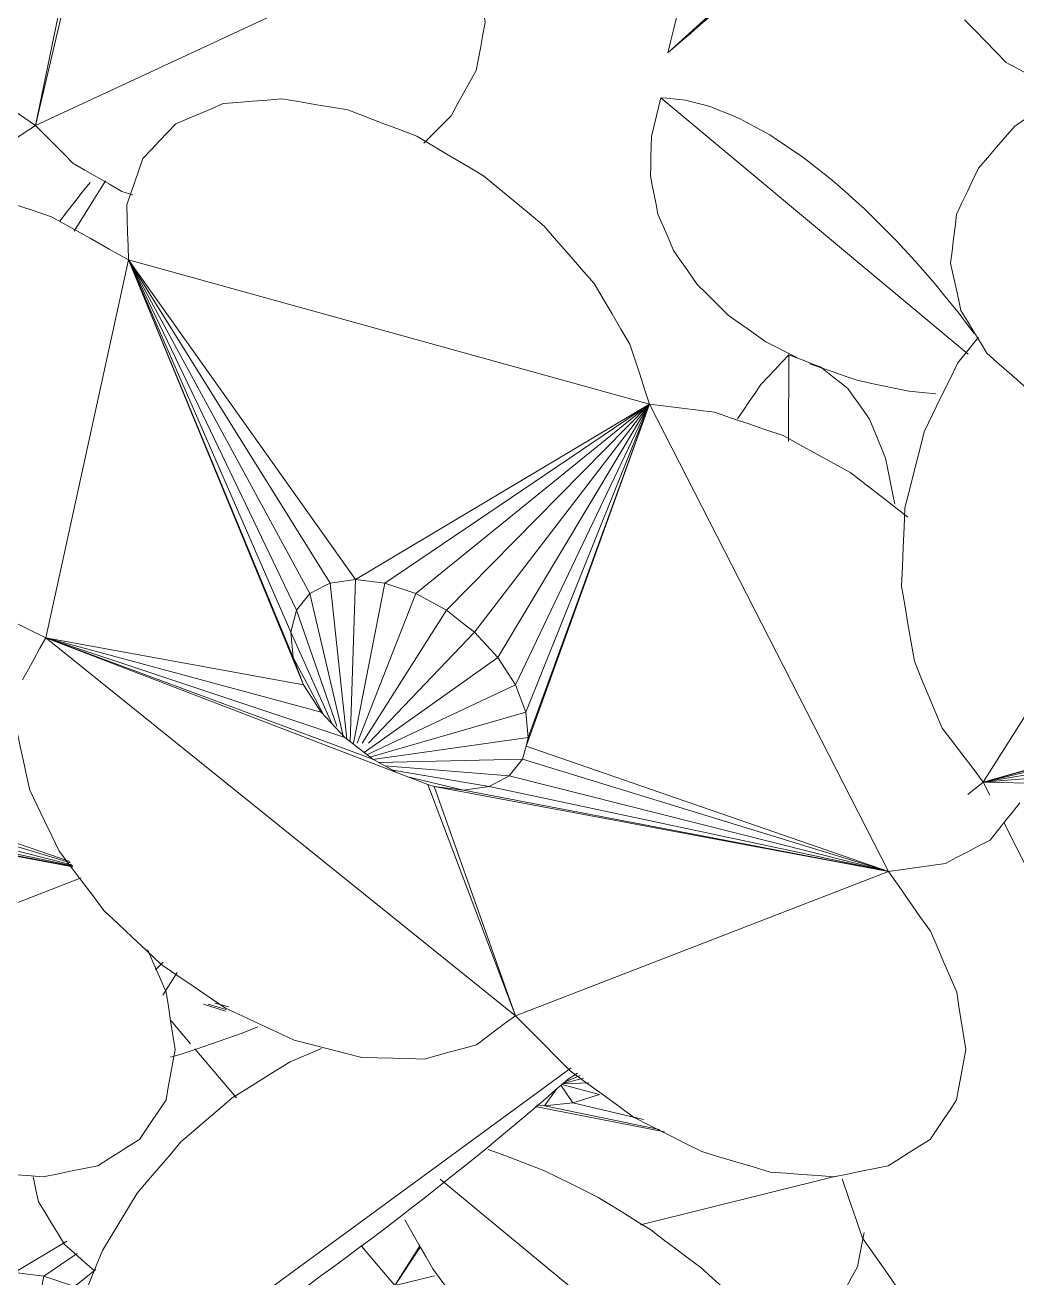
# Model space of a CAD drawing. Header units: metres. Extents: x 10.2 to 20.8, y -0.2 to 6.6.
# Drawn here: x 14.5455 to 14.6224, y 0.8862 to 0.9834 of the extents above; entities that cross this region are included whole.
import ezdxf

# ---------------------------------------------------------------- set-up
doc = ezdxf.new("R2010")
doc.units = ezdxf.units.M
doc.layers.add('Importações nas famílias', color=250, linetype='Continuous', lineweight=5)
doc.layers.add('Vegetação', color=7, linetype='Continuous', lineweight=5)

# ---------------------------------------------------------------- blocks, each defined once
blk = doc.blocks.new('Planta_pergolado_12200 - plantas pergolado_skp_Component_17-V2909-Corte 3')
at = {"layer": 'Importações nas famílias'}
for p, q in [((14.555585, 0.910106), (14.556188, 0.910697)), ((14.561027, 0.906893), (14.559312, 0.907432)), ((14.561072, 0.90702), (14.559693, 0.907425)), ((14.56129, 0.907236), (14.560186, 0.907515)), ((14.556816, 0.906137), (14.558323, 0.904352)), ((14.558656, 0.903959), (14.561867, 0.900156)), ((14.588787, 0.901686), (14.58721, 0.901291)), ((14.587305, 0.901374), (14.588531, 0.901905)), ((14.588328, 0.902079), (14.587552, 0.901593)), ((14.586743, 0.900909), (14.585764, 0.899558)), ((14.58704, 0.901141), (14.587947, 0.89978)), ((14.587106, 0.901199), (14.59002, 0.90043)), ((14.587154, 0.901242), (14.589191, 0.901339)), ((14.587947, 0.89978), (14.585764, 0.899558)), ((14.59002, 0.90043), (14.587947, 0.89978)), ((14.587947, 0.89978), (14.59344, 0.898484)), ((14.595058, 0.897521), (14.585027, 0.899502)), ((14.585764, 0.899558), (14.585173, 0.899619)), ((14.594679, 0.897724), (14.585764, 0.899558)), ((14.593217, 0.89033), (14.608383, 0.894085)), ((14.57156, 0.888678), (14.574151, 0.885609)), ((14.574151, 0.885609), (14.576101, 0.888682)), ((14.576152, 0.888604), (14.574151, 0.885609)), ((14.574151, 0.885609), (14.577244, 0.886375)), ((14.564958, 0.882931), (14.563751, 0.882956))]:
    blk.add_line(p, q, dxfattribs=at)
at = {"layer": 'Importações nas famílias', "flags": 128}
for points in [[(14.546529, 0.892116), (14.546327, 0.893032), (14.546126, 0.893948), (14.546104, 0.894047)], [(14.548545, 0.888803), (14.548041, 0.889631), (14.547537, 0.89046), (14.547033, 0.891288), (14.546529, 0.892116)], [(14.610538, 0.889734), (14.610389, 0.888948), (14.610212, 0.888008), (14.610034, 0.887069)], [(14.550862, 0.886753), (14.55009, 0.887437), (14.549317, 0.88812), (14.548545, 0.888803)], [(14.610034, 0.887069), (14.609552, 0.886181), (14.60907, 0.885293), (14.608588, 0.884405), (14.608105, 0.883516)], [(14.574151, 0.885609), (14.573048, 0.88516), (14.571945, 0.88471), (14.570843, 0.884261), (14.56974, 0.883811)], [(14.575933, 0.882208), (14.575488, 0.883058), (14.575042, 0.883909), (14.574596, 0.884759), (14.574151, 0.885609)], [(14.56974, 0.883811), (14.568544, 0.883591), (14.567349, 0.883371), (14.566153, 0.883151), (14.564958, 0.882931)], [(14.608105, 0.883516), (14.607352, 0.88274), (14.606598, 0.881963), (14.605845, 0.881187), (14.605091, 0.88041)], [(14.578823, 0.879342), (14.5781, 0.880058), (14.577378, 0.880775), (14.576656, 0.881491), (14.575933, 0.882208)], [(14.582622, 0.877207), (14.581672, 0.877741), (14.580722, 0.878275), (14.579772, 0.878808), (14.578823, 0.879342)], [(14.587071, 0.875949), (14.585959, 0.876264), (14.584846, 0.876578), (14.583734, 0.876893), (14.582622, 0.877207)]]:
    blk.add_lwpolyline(points, dxfattribs=at)
blk = doc.blocks.new('Planta_pergolado_12200 - plantas pergolado_skp_Component_16-V2910-Corte 3')
blk.add_blockref('Planta_pergolado_12200 - plantas pergolado_skp_Component_17-V2909-Corte 3', (0, 0))
blk = doc.blocks.new('Planta_pergolado_12200 - plantas pergolado_skp_Component_12-V2933-Corte 3')
at = {"layer": 'Importações nas famílias'}
blk.add_line((14.61862, 0.957836), (14.594785, 0.977724), dxfattribs=at)
at = {"layer": 'Importações nas famílias', "flags": 128}
for points in [[(14.594785, 0.977724), (14.594603, 0.976968), (14.59442, 0.976213), (14.594238, 0.975457), (14.594056, 0.974701)], [(14.596683, 0.977542), (14.596208, 0.977587), (14.595734, 0.977633), (14.595259, 0.977678), (14.594785, 0.977724)], [(14.598739, 0.976995), (14.598225, 0.977132), (14.597711, 0.977268), (14.597197, 0.977405), (14.596683, 0.977542)], [(14.600931, 0.976088), (14.600383, 0.976315), (14.599835, 0.976542), (14.599287, 0.976768), (14.598739, 0.976995)], [(14.603234, 0.974833), (14.602659, 0.975147), (14.602083, 0.975461), (14.601507, 0.975775), (14.600931, 0.976088)], [(14.594056, 0.974701), (14.594036, 0.973944), (14.594017, 0.973186), (14.593998, 0.972428), (14.593979, 0.97167)], [(14.605623, 0.973242), (14.605026, 0.97364), (14.604429, 0.974038), (14.603832, 0.974435), (14.603234, 0.974833)], [(14.608072, 0.971334), (14.60746, 0.971811), (14.606848, 0.972288), (14.606236, 0.972765), (14.605623, 0.973242)], [(14.593979, 0.97167), (14.594123, 0.970928), (14.594268, 0.970186), (14.594412, 0.969444), (14.594557, 0.968702)], [(14.610552, 0.96913), (14.609932, 0.969681), (14.609312, 0.970232), (14.608692, 0.970783), (14.608072, 0.971334)], [(14.594557, 0.968702), (14.594862, 0.967993), (14.595167, 0.967285), (14.595471, 0.966576), (14.595776, 0.965867)], [(14.613037, 0.966654), (14.612416, 0.967273), (14.611794, 0.967892), (14.611173, 0.968511), (14.610552, 0.96913)], [(14.595776, 0.965867), (14.596234, 0.965208), (14.596692, 0.964548), (14.59715, 0.963889), (14.597608, 0.96323)], [(14.615498, 0.963933), (14.614883, 0.964614), (14.614267, 0.965294), (14.613652, 0.965974), (14.613037, 0.966654)], [(14.617909, 0.960999), (14.617307, 0.961733), (14.616704, 0.962466), (14.616101, 0.9632), (14.615498, 0.963933)], [(14.597608, 0.96323), (14.598208, 0.962636), (14.598808, 0.962042), (14.599409, 0.961448), (14.600009, 0.960854)], [(14.600009, 0.960854), (14.600737, 0.960339), (14.601466, 0.959825), (14.602194, 0.95931), (14.602923, 0.958795)], [(14.619076, 0.959441), (14.618493, 0.96022), (14.617909, 0.960999)], [(14.602923, 0.958795), (14.603763, 0.958371), (14.604603, 0.957948), (14.605328, 0.957582)], [(14.606341, 0.95708), (14.607213, 0.956778), (14.608145, 0.956456), (14.609076, 0.956133), (14.610007, 0.955811)], [(14.610007, 0.955811), (14.611008, 0.955597), (14.612009, 0.955383), (14.61301, 0.95517), (14.614011, 0.954956)], [(14.614011, 0.954956), (14.615058, 0.954856), (14.616105, 0.954756)]]:
    blk.add_lwpolyline(points, dxfattribs=at)
blk = doc.blocks.new('Planta_pergolado_12200 - plantas pergolado_skp_Component_12-V2844-Corte 3')
at = {"layer": 'Importações nas famílias'}
blk.add_line((15.067459, 1.180883), (15.035373, 1.151631), dxfattribs=at)
at = {"layer": 'Importações nas famílias', "flags": 128}
for points in [[(15.067459, 1.180883), (15.066492, 1.180739), (15.065526, 1.180594), (15.064559, 1.18045), (15.063592, 1.180305)], [(15.064907, 1.178468), (15.065545, 1.179072), (15.066183, 1.179676), (15.066821, 1.18028), (15.067459, 1.180883)], [(15.063592, 1.180305), (15.062649, 1.18006), (15.061706, 1.179814), (15.060762, 1.179568), (15.059819, 1.179323)], [(15.059819, 1.179323), (15.058909, 1.178979), (15.058, 1.178634), (15.05709, 1.17829), (15.056181, 1.177946)], [(15.056181, 1.177946), (15.055315, 1.177508), (15.05445, 1.177069), (15.053584, 1.17663), (15.052719, 1.176191)], [(15.0621, 1.175834), (15.062802, 1.176493), (15.063503, 1.177151), (15.064205, 1.17781), (15.064907, 1.178468)], [(15.052719, 1.176191), (15.051907, 1.175663), (15.051095, 1.175134), (15.050283, 1.174606), (15.049471, 1.174077)], [(15.059104, 1.173043), (15.059853, 1.17374), (15.060602, 1.174438), (15.061351, 1.175136), (15.0621, 1.175834)], [(15.049471, 1.174077), (15.048722, 1.173465), (15.047972, 1.172853), (15.047223, 1.172241), (15.046473, 1.171628)], [(15.05599, 1.170159), (15.056769, 1.17088), (15.057547, 1.171601), (15.058326, 1.172322), (15.059104, 1.173043)], [(15.046473, 1.171628), (15.045795, 1.170939), (15.045117, 1.170249), (15.044438, 1.16956), (15.04376, 1.168871)], [(15.052831, 1.167252), (15.053621, 1.167979), (15.05441, 1.168706), (15.0552, 1.169432), (15.05599, 1.170159)], [(15.04376, 1.168871), (15.04316, 1.168112), (15.04256, 1.167353), (15.04196, 1.166594), (15.04136, 1.165835)], [(15.0497, 1.164388), (15.050483, 1.165104), (15.051265, 1.16582), (15.052048, 1.166536), (15.052831, 1.167252)], [(15.04136, 1.165835), (15.040845, 1.165016), (15.04033, 1.164196), (15.039815, 1.163376), (15.0393, 1.162556)], [(15.046671, 1.161636), (15.047428, 1.162324), (15.048185, 1.163012), (15.048943, 1.1637), (15.0497, 1.164388)], [(15.0393, 1.162556), (15.038876, 1.161685), (15.038452, 1.160813), (15.038028, 1.159941), (15.037604, 1.15907)], [(15.043816, 1.15906), (15.04453, 1.159704), (15.045243, 1.160348), (15.045957, 1.160992), (15.046671, 1.161636)], [(15.037604, 1.15907), (15.037275, 1.158156), (15.036947, 1.157242), (15.036618, 1.156328), (15.03629, 1.155415)], [(15.0412, 1.15672), (15.041854, 1.157305), (15.042508, 1.15789), (15.043162, 1.158475), (15.043816, 1.15906)], [(15.038887, 1.154671), (15.039465, 1.155183), (15.040044, 1.155695), (15.040622, 1.156208), (15.0412, 1.15672)], [(15.03629, 1.155415), (15.036061, 1.154469), (15.035831, 1.153523), (15.035602, 1.152577), (15.035373, 1.151631)], [(15.036929, 1.152961), (15.037418, 1.153389), (15.037908, 1.153816), (15.038397, 1.154244), (15.038887, 1.154671)], [(15.035373, 1.151631), (15.035762, 1.151964), (15.036151, 1.152296), (15.03654, 1.152629), (15.036929, 1.152961)]]:
    blk.add_lwpolyline(points, dxfattribs=at)
blk = doc.blocks.new('Planta_pergolado_12200 - plantas pergolado_skp_Component_12-V2869-Corte 3')
at = {"layer": 'Importações nas famílias'}
for p, q in [((14.98807, 1.01039), (14.987566, 1.009729)), ((14.997746, 1.006382), (15.00018, 1.010293)), ((14.998379, 1.00941), (14.998991, 1.010166))]:
    blk.add_line(p, q, dxfattribs=at)
at = {"layer": 'Importações nas famílias', "flags": 128}
for points in [[(14.989276, 1.011449), (14.988683, 1.010928), (14.98807, 1.01039)], [(14.996643, 1.007162), (14.997222, 1.007912), (14.9978, 1.008661), (14.998379, 1.00941)]]:
    blk.add_lwpolyline(points, dxfattribs=at)
blk = doc.blocks.new('Planta_pergolado_12200 - plantas pergolado_skp_Component_17-V2934-Corte 3')
at = {"layer": 'Importações nas famílias'}
for p, q in [((14.54097, 1.02998), (14.541822, 1.03068)), ((14.571749, 1.018686), (14.548847, 1.020023)), ((14.548814, 1.003396), (14.571749, 1.018686)), ((14.571749, 1.018686), (14.551001, 1.003579)), ((14.571749, 1.018686), (14.553148, 1.00332)), ((14.571749, 1.018686), (14.555108, 1.002636)), ((14.571749, 1.018686), (14.556749, 1.001574)), ((14.571749, 1.018686), (14.557957, 0.994644)), ((14.571749, 1.018686), (14.557958, 1.000206)), ((14.571749, 1.018686), (14.558652, 0.998626)), ((14.571749, 1.018686), (14.558786, 0.99694)), ((14.571749, 1.018686), (14.578844, 0.990705)), ((14.519066, 0.994195), (14.531862, 1.01586)), ((14.536249, 1.015887), (14.542175, 0.995549)), ((14.542041, 0.997234), (14.53634, 1.015835)), ((14.542479, 0.998909), (14.536611, 1.01568)), ((14.53712, 1.015388), (14.543457, 1.00046)), ((14.5379, 1.015003), (14.544909, 1.001782)), ((14.546736, 1.002783), (14.538946, 1.014574)), ((14.548814, 1.003396), (14.540464, 1.013795)), ((14.546369, 1.002581), (14.546736, 1.002783)), ((14.546736, 1.002783), (14.548814, 1.003396)), ((14.546736, 1.002783), (14.550854, 0.992234)), ((14.548814, 1.003396), (14.551001, 1.003579)), ((14.550854, 0.992234), (14.548814, 1.003396)), ((14.550854, 0.992234), (14.551001, 1.003579)), ((14.550854, 0.992234), (14.553148, 1.00332)), ((14.555108, 1.002636), (14.550854, 0.992234)), ((14.551001, 1.003579), (14.553148, 1.00332)), ((14.553148, 1.00332), (14.555108, 1.002636)), ((14.555108, 1.002636), (14.556092, 1.001999)), ((14.544909, 1.001782), (14.543457, 1.00046)), ((14.546369, 1.002581), (14.544909, 1.001782)), ((14.550854, 0.992234), (14.544909, 1.001782)), ((14.556092, 1.001999), (14.556749, 1.001574)), ((14.550854, 0.992234), (14.556749, 1.001574)), ((14.556749, 1.001574), (14.557958, 1.000206)), ((14.543457, 1.00046), (14.542479, 0.998909)), ((14.550854, 0.992234), (14.543457, 1.00046)), ((14.557958, 1.000206), (14.550854, 0.992234)), ((14.557958, 1.000206), (14.558652, 0.998626)), ((14.542479, 0.998909), (14.542041, 0.997234)), ((14.550854, 0.992234), (14.542479, 0.998909)), ((14.558652, 0.998626), (14.550854, 0.992234)), ((14.558652, 0.998626), (14.558786, 0.99694)), ((14.542041, 0.997234), (14.542175, 0.995549)), ((14.550854, 0.992234), (14.542041, 0.997234)), ((14.550854, 0.992234), (14.558786, 0.99694)), ((14.558786, 0.99694), (14.558378, 0.995378)), ((14.542175, 0.995549), (14.519066, 0.994195)), ((14.550854, 0.992234), (14.542175, 0.995549)), ((14.542869, 0.993968), (14.542175, 0.995549)), ((14.558302, 0.995247), (14.550854, 0.992234)), ((14.519066, 0.994195), (14.546284, 0.975569)), ((14.542869, 0.993968), (14.519066, 0.994195)), ((14.544078, 0.9926), (14.519066, 0.994195)), ((14.545719, 0.991538), (14.519066, 0.994195)), ((14.549394, 0.990647), (14.519066, 0.994195)), ((14.550854, 0.992234), (14.542869, 0.993968)), ((14.544078, 0.9926), (14.542869, 0.993968)), ((14.557957, 0.994644), (14.55737, 0.993714)), ((14.557957, 0.994644), (14.578844, 0.990705)), ((14.550854, 0.992234), (14.55737, 0.993714)), ((14.55737, 0.993714), (14.555918, 0.992393)), ((14.55737, 0.993714), (14.578844, 0.990705)), ((14.550854, 0.992234), (14.544078, 0.9926)), ((14.545719, 0.991538), (14.544078, 0.9926)), ((14.550854, 0.992234), (14.545719, 0.991538)), ((14.550854, 0.992234), (14.547679, 0.990854)), ((14.550854, 0.992234), (14.549826, 0.990595)), ((14.550854, 0.992234), (14.555918, 0.992393)), ((14.550854, 0.992234), (14.552013, 0.990778)), ((14.550854, 0.992234), (14.554091, 0.991391)), ((14.555918, 0.992393), (14.554091, 0.991391)), ((14.555918, 0.992393), (14.578844, 0.990705)), ((14.547679, 0.990854), (14.545719, 0.991538)), ((14.554091, 0.991391), (14.552013, 0.990778)), ((14.554091, 0.991391), (14.578844, 0.990705)), ((14.546284, 0.975569), (14.578844, 0.990705)), ((14.546284, 0.975569), (14.549394, 0.990647)), ((14.549826, 0.990595), (14.546284, 0.975569)), ((14.549394, 0.990647), (14.547679, 0.990854)), ((14.549826, 0.990595), (14.549394, 0.990647)), ((14.552013, 0.990778), (14.549826, 0.990595)), ((14.578844, 0.990705), (14.549826, 0.990595)), ((14.578844, 0.990705), (14.552013, 0.990778)), ((14.55385, 0.970195), (14.552974, 0.970457))]:
    blk.add_line(p, q, dxfattribs=at)
at = {"layer": 'Importações nas famílias', "flags": 128}
for points in [[(14.546009, 1.032739), (14.547179, 1.033033), (14.54835, 1.033326), (14.54952, 1.03362), (14.550691, 1.033914)], [(14.550691, 1.033914), (14.551906, 1.033966), (14.55312, 1.034019), (14.554335, 1.034071), (14.555549, 1.034124)], [(14.555549, 1.034124), (14.556725, 1.033932), (14.557901, 1.03374), (14.559077, 1.033548), (14.560253, 1.033355)], [(14.560253, 1.033355), (14.56131, 1.032932), (14.562367, 1.032508), (14.563424, 1.032084), (14.564481, 1.031661)], [(14.541822, 1.03068), (14.542869, 1.031195), (14.543915, 1.03171), (14.544962, 1.032225), (14.546009, 1.032739)], [(14.564481, 1.031661), (14.565347, 1.031034), (14.566213, 1.030408), (14.56708, 1.029782), (14.567946, 1.029155)], [(14.567946, 1.029155), (14.568562, 1.028369), (14.569178, 1.027583), (14.569794, 1.026796), (14.570411, 1.02601)], [(14.570411, 1.02601), (14.570735, 1.025117), (14.571059, 1.024224), (14.571384, 1.023332), (14.571708, 1.022439)], [(14.571708, 1.022439), (14.571718, 1.021501), (14.571729, 1.020562), (14.571739, 1.019624), (14.571749, 1.018686)], [(14.571749, 1.018686), (14.572962, 1.018787), (14.574174, 1.018889), (14.575386, 1.01899), (14.576599, 1.019092)], [(14.576599, 1.019092), (14.577789, 1.018948), (14.578979, 1.018804), (14.580169, 1.018661), (14.58136, 1.018517)], [(14.58136, 1.018517), (14.582447, 1.018138), (14.583533, 1.017759), (14.58462, 1.01738), (14.585707, 1.017)], [(14.585707, 1.017), (14.586617, 1.016412), (14.587526, 1.015823), (14.588436, 1.015234), (14.589345, 1.014645)], [(14.589345, 1.014645), (14.590016, 1.013887), (14.590686, 1.013128), (14.591356, 1.01237), (14.592026, 1.011612)], [(14.592026, 1.011612), (14.592411, 1.010736), (14.592796, 1.009859), (14.593182, 1.008983), (14.593567, 1.008107)], [(14.504964, 1.005687), (14.504959, 1.006757), (14.504956, 1.007584)], [(14.593567, 1.008107), (14.593641, 1.007173), (14.593714, 1.006238), (14.593788, 1.005304), (14.593862, 1.00437)], [(14.506585, 1.001653), (14.50618, 1.002661), (14.505775, 1.00367), (14.505369, 1.004679), (14.504964, 1.005687)], [(14.593862, 1.00437), (14.59362, 1.003441), (14.593377, 1.002512), (14.593135, 1.001584), (14.592893, 1.000655)], [(14.509668, 0.998209), (14.508897, 0.99907), (14.508126, 0.999931), (14.507356, 1.000792), (14.506585, 1.001653)], [(14.592893, 1.000655), (14.59235, 0.999795), (14.591808, 0.998935), (14.591266, 0.998075), (14.590724, 0.997215)], [(14.51395, 0.99565), (14.51288, 0.99629), (14.511809, 0.996929), (14.510739, 0.997569), (14.509668, 0.998209)], [(14.590724, 0.997215), (14.589919, 0.996483), (14.589114, 0.99575), (14.588308, 0.995018), (14.587503, 0.994285)], [(14.519066, 0.994195), (14.517787, 0.994559), (14.516508, 0.994922), (14.515229, 0.995286), (14.51395, 0.99565)], [(14.516244, 0.991035), (14.516949, 0.991825), (14.517655, 0.992615), (14.518361, 0.993405), (14.519066, 0.994195)], [(14.587503, 0.994285), (14.58649, 0.99373), (14.585477, 0.993175), (14.584464, 0.99262), (14.583451, 0.992065)], [(14.583451, 0.992065), (14.582299, 0.991725), (14.581147, 0.991385), (14.579995, 0.991045), (14.578844, 0.990705)], [(14.514541, 0.987455), (14.514967, 0.98835), (14.515393, 0.989245), (14.515818, 0.99014), (14.516244, 0.991035)], [(14.578844, 0.990705), (14.579288, 0.989848), (14.579733, 0.988991), (14.580178, 0.988133), (14.580623, 0.987276)], [(14.514075, 0.983701), (14.514191, 0.984639), (14.514308, 0.985578), (14.514425, 0.986517), (14.514541, 0.987455)], [(14.580623, 0.987276), (14.58076, 0.986348), (14.580898, 0.985421), (14.581035, 0.984493), (14.581172, 0.983565)], [(14.514875, 0.980026), (14.514675, 0.980945), (14.514475, 0.981863), (14.514275, 0.982782), (14.514075, 0.983701)], [(14.581172, 0.983565), (14.580992, 0.98263), (14.580812, 0.981695), (14.580633, 0.98076), (14.580453, 0.979825)], [(14.516889, 0.976683), (14.516386, 0.977519), (14.515882, 0.978355), (14.515379, 0.97919), (14.514875, 0.980026)], [(14.580453, 0.979825), (14.579968, 0.978947), (14.579484, 0.978068), (14.578999, 0.97719), (14.578514, 0.976311)], [(14.519979, 0.973898), (14.519206, 0.974594), (14.518434, 0.975291), (14.517662, 0.975987), (14.516889, 0.976683)], [(14.546284, 0.975569), (14.545346, 0.974937), (14.544409, 0.974306), (14.543471, 0.973675), (14.542534, 0.973043)], [(14.549173, 0.972656), (14.54845, 0.973384), (14.547728, 0.974112), (14.547006, 0.974841), (14.546284, 0.975569)], [(14.578514, 0.976311), (14.577758, 0.975549), (14.577002, 0.974786), (14.57641, 0.97419)], [(14.523934, 0.971862), (14.522945, 0.972371), (14.521956, 0.97288), (14.520967, 0.973389), (14.519979, 0.973898)], [(14.542534, 0.973043), (14.541428, 0.972614), (14.540323, 0.972184), (14.539218, 0.971754), (14.538112, 0.971325)], [(14.552974, 0.970457), (14.552024, 0.971007), (14.551073, 0.971556), (14.550123, 0.972106), (14.549173, 0.972656)], [(14.528484, 0.970713), (14.527346, 0.971001), (14.526209, 0.971288), (14.525071, 0.971575), (14.523934, 0.971862)], [(14.53332, 0.97053), (14.532111, 0.970576), (14.530902, 0.970622), (14.529693, 0.970667), (14.528484, 0.970713)], [(14.538112, 0.971325), (14.536914, 0.971126), (14.535716, 0.970927), (14.534518, 0.970729), (14.53332, 0.97053)]]:
    blk.add_lwpolyline(points, dxfattribs=at)
blk = doc.blocks.new('Planta_pergolado_12200 - plantas pergolado_skp_Component_16-V2935-Corte 3')
for name, p in [('Planta_pergolado_12200 - plantas pergolado_skp_Component_17-V2934-Corte 3', (0, 0)), ('Planta_pergolado_12200 - plantas pergolado_skp_Component_12-V2844-Corte 3', (-0.440041, -0.170429)), ('Planta_pergolado_12200 - plantas pergolado_skp_Component_12-V2933-Corte 3', (0, 0)), ('Planta_pergolado_12200 - plantas pergolado_skp_Component_12-V2869-Corte 3', (-0.448465, -0.039011))]:
    blk.add_blockref(name, p)
blk = doc.blocks.new('Planta_pergolado_12200 - plantas pergolado_skp_Component_12-V2799-Corte 3')
at = {"layer": 'Importações nas famílias'}
for p, q in [((14.87732, 0.574017), (14.8474, 0.598742)), ((14.87527, 0.570281), (14.876268, 0.569977))]:
    blk.add_line(p, q, dxfattribs=at)
at = {"layer": 'Importações nas famílias', "flags": 128}
for points in [[(14.855438, 0.599409), (14.854359, 0.599817), (14.853281, 0.600226), (14.852202, 0.600634), (14.851124, 0.601043)], [(14.859655, 0.597319), (14.8586, 0.597841), (14.857546, 0.598364), (14.856492, 0.598886), (14.855438, 0.599409)], [(14.863727, 0.594797), (14.862709, 0.595427), (14.861691, 0.596058), (14.860673, 0.596688), (14.859655, 0.597319)], [(14.844658, 0.595578), (14.845202, 0.594627), (14.845745, 0.593676), (14.846289, 0.592725), (14.846833, 0.591774)], [(14.867609, 0.591871), (14.866639, 0.592602), (14.865668, 0.593334), (14.864697, 0.594065), (14.863727, 0.594797)], [(14.846833, 0.591774), (14.847535, 0.590827), (14.848237, 0.58988), (14.848939, 0.588933), (14.849641, 0.587986)], [(14.871259, 0.588573), (14.870346, 0.589397), (14.869434, 0.590222), (14.868521, 0.591046), (14.867609, 0.591871)], [(14.849641, 0.587986), (14.850485, 0.587065), (14.851328, 0.586144), (14.852172, 0.585223), (14.853016, 0.584302)], [(14.874635, 0.58494), (14.873791, 0.585848), (14.872947, 0.586757), (14.872103, 0.587665), (14.871259, 0.588573)], [(14.8777, 0.581013), (14.876933, 0.581995), (14.876167, 0.582976), (14.875401, 0.583958), (14.874635, 0.58494)], [(14.853016, 0.584302), (14.853982, 0.583429), (14.854947, 0.582556), (14.855913, 0.581682), (14.856879, 0.580809)], [(14.87906, 0.578923), (14.87838, 0.579968), (14.8777, 0.581013)], [(14.856879, 0.580809), (14.857944, 0.580004), (14.859009, 0.579199), (14.860074, 0.578394), (14.861139, 0.57759)], [(14.861139, 0.57759), (14.862278, 0.576872), (14.863417, 0.576154), (14.864557, 0.575436), (14.865696, 0.574718)], [(14.865696, 0.574718), (14.866883, 0.574105), (14.86807, 0.573491), (14.869257, 0.572877), (14.870444, 0.572263)], [(14.870444, 0.572263), (14.87165, 0.571768), (14.872857, 0.571272), (14.874064, 0.570777), (14.87527, 0.570281)]]:
    blk.add_lwpolyline(points, dxfattribs=at)
blk = doc.blocks.new('Planta_pergolado_12200 - plantas pergolado_skp_Component_12-V2951-Corte 3')
at = {"layer": 'Importações nas famílias'}
for p, q in [((14.562315, 0.905187), (14.56353, 0.905683)), ((14.556765, 0.903315), (14.557575, 0.903542))]:
    blk.add_line(p, q, dxfattribs=at)
at = {"layer": 'Importações nas famílias', "flags": 128}
for points in [[(14.557273, 0.909876), (14.556613, 0.908826), (14.556175, 0.908127)], [(14.557575, 0.903542), (14.55876, 0.903953), (14.559945, 0.904365), (14.56113, 0.904776), (14.562315, 0.905187)]]:
    blk.add_lwpolyline(points, dxfattribs=at)
blk = doc.blocks.new('Planta_pergolado_12200 - plantas pergolado_skp_Component_17-V2952-Corte 3')
at = {"layer": 'Importações nas famílias'}
for p, q in [((14.523018, 0.927439), (14.548949, 0.918483)), ((14.522755, 0.926425), (14.549014, 0.918378)), ((14.521717, 0.925127), (14.549099, 0.91824)), ((14.549191, 0.918091), (14.515898, 0.924311)), ((14.549185, 0.918101), (14.518167, 0.924033)), ((14.520152, 0.924311), (14.549155, 0.918148)), ((14.522197, 0.906535), (14.54982, 0.917219))]:
    blk.add_line(p, q, dxfattribs=at)
at = {"layer": 'Importações nas famílias', "flags": 128}
for points in [[(14.554998, 0.911654), (14.555401, 0.910722), (14.555911, 0.909544), (14.556421, 0.908366)], [(14.556421, 0.908366), (14.556594, 0.907252), (14.556768, 0.906137), (14.556941, 0.905023), (14.557114, 0.903909)], [(14.557114, 0.903909), (14.556939, 0.902935), (14.556764, 0.901961), (14.556589, 0.900987), (14.556414, 0.900013)], [(14.556414, 0.900013), (14.555902, 0.899245), (14.555391, 0.898477), (14.554879, 0.89771), (14.554368, 0.896942)], [(14.554368, 0.896942), (14.553555, 0.896433), (14.552741, 0.895924), (14.551928, 0.895415), (14.551115, 0.894907)], [(14.551115, 0.894907), (14.550056, 0.894691), (14.548997, 0.894476), (14.547937, 0.89426), (14.546878, 0.894045)], [(14.546878, 0.894045), (14.545645, 0.894138), (14.544411, 0.89423), (14.543178, 0.894323), (14.541945, 0.894416)]]:
    blk.add_lwpolyline(points, dxfattribs=at)
blk = doc.blocks.new('Planta_pergolado_12200 - plantas pergolado_skp_Component_16-V2953-Corte 3')
for name, p in [('Planta_pergolado_12200 - plantas pergolado_skp_Component_17-V2952-Corte 3', (0, 0)), ('Planta_pergolado_12200 - plantas pergolado_skp_Component_12-V2951-Corte 3', (0, 0)), ('Planta_pergolado_12200 - plantas pergolado_skp_Component_12-V2799-Corte 3', (-0.269725, 0.295129))]:
    blk.add_blockref(name, p)
blk = doc.blocks.new('Planta_pergolado_12200 - plantas pergolado_skp_Component_17-V2956-Corte 3')
at = {"layer": 'Importações nas famílias'}
for p, q in [((14.544658, 0.886623), (14.548728, 0.889049)), ((14.549528, 0.888102), (14.546927, 0.886345)), ((14.544474, 0.873856), (14.546927, 0.886345)), ((14.544658, 0.886623), (14.546927, 0.886345)), ((14.546927, 0.886345), (14.549327, 0.885529)), ((14.550962, 0.886853), (14.549327, 0.885529))]:
    blk.add_line(p, q, dxfattribs=at)
blk = doc.blocks.new('Planta_pergolado_12200 - plantas pergolado_skp_Component_16-V2957-Corte 3')
blk.add_blockref('Planta_pergolado_12200 - plantas pergolado_skp_Component_17-V2956-Corte 3', (0, 0))
blk = doc.blocks.new('Planta_pergolado_12200 - plantas pergolado_skp_Component_12-V2785-Corte 3')
at = {"layer": 'Importações nas famílias'}
blk.add_line((14.813126, 0.497785), (14.813096, 0.491072), dxfattribs=at)
at = {"layer": 'Importações nas famílias', "flags": 128}
for points in [[(14.813126, 0.497785), (14.812585, 0.497213), (14.812043, 0.496641), (14.811502, 0.496069), (14.810961, 0.495498)], [(14.815596, 0.49685), (14.814979, 0.497083), (14.814361, 0.497317), (14.813743, 0.497551), (14.813126, 0.497785)], [(14.817698, 0.495177), (14.817173, 0.495595), (14.816647, 0.496013), (14.816122, 0.496431), (14.815596, 0.49685)], [(14.810961, 0.495498), (14.810509, 0.494831), (14.810057, 0.494164), (14.809605, 0.493496), (14.809153, 0.492829)], [(14.819382, 0.492806), (14.818961, 0.493399), (14.81854, 0.493991), (14.818119, 0.494584), (14.817698, 0.495177)], [(14.820608, 0.489792), (14.820301, 0.490546), (14.819995, 0.491299), (14.819688, 0.492052), (14.819382, 0.492806)], [(14.821347, 0.486206), (14.821163, 0.487103), (14.820978, 0.487999), (14.820793, 0.488896), (14.820608, 0.489792)]]:
    blk.add_lwpolyline(points, dxfattribs=at)
blk = doc.blocks.new('Planta_pergolado_12200 - plantas pergolado_skp_Component_12-V2786-Corte 3')
at = {"layer": 'Importações nas famílias'}
blk.add_line((14.756396, 0.413317), (14.796247, 0.442517), dxfattribs=at)
at = {"layer": 'Importações nas famílias', "flags": 128}
for points in [[(14.776891, 0.444008), (14.77567, 0.443488), (14.774449, 0.442968)], [(14.774449, 0.442968), (14.773328, 0.442272), (14.772206, 0.441577), (14.771085, 0.440881), (14.769964, 0.440186)], [(14.793367, 0.43934), (14.79428, 0.44013), (14.795193, 0.44092), (14.796105, 0.44171)], [(14.769964, 0.440186), (14.768969, 0.439331), (14.767974, 0.438476), (14.766979, 0.437621), (14.765984, 0.436766)], [(14.78958, 0.436182), (14.790526, 0.436972), (14.791473, 0.437761), (14.79242, 0.438551), (14.793367, 0.43934)], [(14.765984, 0.436766), (14.765139, 0.435771), (14.764293, 0.434777), (14.763448, 0.433782), (14.762602, 0.432788)], [(14.785697, 0.433061), (14.786668, 0.433841), (14.787638, 0.434621), (14.788609, 0.435402), (14.78958, 0.436182)], [(14.762602, 0.432788), (14.761926, 0.431677), (14.76125, 0.430567), (14.760574, 0.429457), (14.759898, 0.428346)], [(14.781763, 0.430011), (14.782746, 0.430773), (14.78373, 0.431536), (14.784713, 0.432298), (14.785697, 0.433061)], [(14.77782, 0.427066), (14.778806, 0.427803), (14.779792, 0.428539), (14.780777, 0.429275), (14.781763, 0.430011)], [(14.759898, 0.428346), (14.759407, 0.427146), (14.758916, 0.425945), (14.758425, 0.424745), (14.757934, 0.423544)], [(14.773914, 0.42426), (14.774891, 0.424962), (14.775867, 0.425663), (14.776844, 0.426365), (14.77782, 0.427066)], [(14.770086, 0.421623), (14.771043, 0.422282), (14.772, 0.422941), (14.772957, 0.423601), (14.773914, 0.42426)], [(14.757934, 0.423544), (14.75764, 0.422282), (14.757346, 0.42102), (14.757052, 0.419757), (14.756758, 0.418495)], [(14.766381, 0.419184), (14.767307, 0.419794), (14.768234, 0.420403), (14.76916, 0.421013), (14.770086, 0.421623)], [(14.762838, 0.416971), (14.763724, 0.417524), (14.764609, 0.418077), (14.765495, 0.418631), (14.766381, 0.419184)], [(14.756758, 0.418495), (14.756667, 0.4172), (14.756577, 0.415906), (14.756486, 0.414611), (14.756396, 0.413317)], [(14.759497, 0.415008), (14.760332, 0.415499), (14.761168, 0.415989), (14.762003, 0.41648), (14.762838, 0.416971)], [(14.756396, 0.413317), (14.757171, 0.41374), (14.757947, 0.414162), (14.758722, 0.414585), (14.759497, 0.415008)]]:
    blk.add_lwpolyline(points, dxfattribs=at)
blk = doc.blocks.new('Planta_pergolado_12200 - plantas pergolado_skp_Component_17-V2962-Corte 3')
at = {"layer": 'Importações nas famílias'}
for p, q in [((14.54708, 0.935839), (14.553505, 0.965143)), ((14.566088, 0.936283), (14.553505, 0.965143)), ((14.553505, 0.965143), (14.566528, 0.937975)), ((14.553505, 0.965143), (14.567566, 0.939273)), ((14.566275, 0.934314), (14.553505, 0.965143)), ((14.553505, 0.965143), (14.567077, 0.9322)), ((14.593902, 0.95395), (14.553505, 0.965143)), ((14.571115, 0.940367), (14.553505, 0.965143)), ((14.56913, 0.940089), (14.553505, 0.965143)), ((14.571115, 0.940367), (14.593902, 0.95395)), ((14.593902, 0.95395), (14.573385, 0.940089)), ((14.593902, 0.95395), (14.575785, 0.939273)), ((14.593902, 0.95395), (14.578151, 0.937975)), ((14.593902, 0.95395), (14.580323, 0.936283)), ((14.593902, 0.95395), (14.582153, 0.934314)), ((14.593902, 0.95395), (14.583515, 0.9322)), ((14.593902, 0.95395), (14.584317, 0.930086)), ((14.593902, 0.95395), (14.584328, 0.927439)), ((14.593902, 0.95395), (14.584504, 0.928116)), ((14.593902, 0.95395), (14.612444, 0.917728)), ((14.568816, 0.939925), (14.567566, 0.939273)), ((14.568816, 0.939925), (14.56913, 0.940089)), ((14.56913, 0.940089), (14.571115, 0.940367)), ((14.56913, 0.940089), (14.570443, 0.92798)), ((14.570698, 0.927782), (14.571115, 0.940367)), ((14.570945, 0.927669), (14.573385, 0.940089)), ((14.571115, 0.940367), (14.573385, 0.940089)), ((14.573385, 0.940089), (14.575785, 0.939273)), ((14.567566, 0.939273), (14.566528, 0.937975)), ((14.570149, 0.928245), (14.567566, 0.939273)), ((14.571244, 0.927669), (14.575785, 0.939273)), ((14.575785, 0.939273), (14.578151, 0.937975)), ((14.566528, 0.937975), (14.566088, 0.936283)), ((14.569649, 0.928996), (14.566528, 0.937975)), ((14.578151, 0.937975), (14.571617, 0.927669)), ((14.578151, 0.937975), (14.579453, 0.936961)), ((14.579453, 0.936961), (14.580323, 0.936283)), ((14.567077, 0.9322), (14.54708, 0.935839)), ((14.54708, 0.935839), (14.583506, 0.906535)), ((14.568439, 0.930086), (14.54708, 0.935839)), ((14.570268, 0.928116), (14.54708, 0.935839)), ((14.57244, 0.926425), (14.54708, 0.935839)), ((14.576724, 0.924475), (14.54708, 0.935839)), ((14.566088, 0.936283), (14.566275, 0.934314)), ((14.569272, 0.929189), (14.566088, 0.936283)), ((14.572108, 0.927669), (14.580323, 0.936283)), ((14.580323, 0.936283), (14.582153, 0.934314)), ((14.566275, 0.934314), (14.567077, 0.9322)), ((14.56866, 0.929848), (14.566275, 0.934314)), ((14.582153, 0.934314), (14.571778, 0.926941)), ((14.582153, 0.934314), (14.583515, 0.9322)), ((14.568439, 0.930086), (14.567077, 0.9322)), ((14.583515, 0.9322), (14.571995, 0.926771)), ((14.583515, 0.9322), (14.584317, 0.930086)), ((14.570268, 0.928116), (14.568439, 0.930086)), ((14.572226, 0.926592), (14.584317, 0.930086)), ((14.584317, 0.930086), (14.584504, 0.928116)), ((14.57244, 0.926425), (14.570268, 0.928116)), ((14.584504, 0.928116), (14.57244, 0.926391)), ((14.584504, 0.928116), (14.584328, 0.927439)), ((14.584328, 0.927439), (14.584064, 0.926425)), ((14.584328, 0.927439), (14.612444, 0.917728)), ((14.574303, 0.925403), (14.57244, 0.926425)), ((14.572882, 0.926183), (14.584064, 0.926425)), ((14.573375, 0.925912), (14.583026, 0.925127)), ((14.584064, 0.926425), (14.583026, 0.925127)), ((14.584064, 0.926425), (14.612444, 0.917728)), ((14.574002, 0.925568), (14.581461, 0.924311)), ((14.575263, 0.925035), (14.579477, 0.924033)), ((14.583026, 0.925127), (14.581461, 0.924311)), ((14.583026, 0.925127), (14.612444, 0.917728)), ((14.577207, 0.924311), (14.576724, 0.924475)), ((14.583506, 0.906535), (14.576724, 0.924475)), ((14.579477, 0.924033), (14.577207, 0.924311)), ((14.612444, 0.917728), (14.577207, 0.924311)), ((14.577207, 0.924311), (14.583506, 0.906535)), ((14.581461, 0.924311), (14.579477, 0.924033)), ((14.612444, 0.917728), (14.579477, 0.924033)), ((14.581461, 0.924311), (14.612444, 0.917728)), ((14.583506, 0.906535), (14.612444, 0.917728))]:
    blk.add_line(p, q, dxfattribs=at)
at = {"layer": 'Importações nas famílias', "flags": 128}
for points in [[(14.560846, 0.977262), (14.561984, 0.977355), (14.563122, 0.977448), (14.564261, 0.97754), (14.565399, 0.977633)], [(14.565399, 0.977633), (14.566679, 0.977418), (14.567959, 0.977202), (14.569238, 0.976987), (14.570518, 0.976771)], [(14.557168, 0.975684), (14.558088, 0.976078), (14.559007, 0.976473), (14.559926, 0.976868), (14.560846, 0.977262)], [(14.570518, 0.976771), (14.571852, 0.976263), (14.573186, 0.975754), (14.57452, 0.975245), (14.575855, 0.974736)], [(14.554618, 0.973006), (14.555256, 0.973675), (14.555893, 0.974345), (14.556531, 0.975014), (14.557168, 0.975684)], [(14.575855, 0.974736), (14.577152, 0.973968), (14.578449, 0.973201), (14.579747, 0.972433), (14.581044, 0.971665)], [(14.553368, 0.969411), (14.553681, 0.97031), (14.553993, 0.971208), (14.554306, 0.972107), (14.554618, 0.973006)], [(14.581044, 0.971665), (14.582217, 0.970691), (14.583389, 0.969717), (14.584561, 0.968743), (14.585734, 0.967769)], [(14.54148, 0.970484), (14.542995, 0.969987), (14.54451, 0.96949), (14.546025, 0.968993), (14.54754, 0.968496)], [(14.553505, 0.965143), (14.553471, 0.96621), (14.553436, 0.967277), (14.553402, 0.968344), (14.553368, 0.969411)], [(14.54754, 0.968496), (14.549031, 0.967658), (14.550522, 0.966819), (14.552013, 0.965981), (14.553505, 0.965143)], [(14.585734, 0.967769), (14.586701, 0.966655), (14.587669, 0.965541), (14.588636, 0.964426), (14.589603, 0.963312)], [(14.589603, 0.963312), (14.5903, 0.962134), (14.590996, 0.960956), (14.591693, 0.959777), (14.592389, 0.958599)], [(14.592389, 0.958599), (14.592768, 0.957437), (14.593146, 0.956274), (14.593524, 0.955112), (14.593902, 0.95395)], [(14.593902, 0.95395), (14.59516, 0.953796), (14.596419, 0.953642), (14.597677, 0.953487), (14.598935, 0.953333)], [(14.598935, 0.953333), (14.600266, 0.952881), (14.601596, 0.952428), (14.602927, 0.951976), (14.604257, 0.951524)], [(14.604257, 0.951524), (14.605569, 0.950804), (14.606881, 0.950085), (14.608193, 0.949365), (14.609505, 0.948645)], [(14.609505, 0.948645), (14.610709, 0.947708), (14.611913, 0.94677), (14.613117, 0.945832), (14.613925, 0.945203)], [(14.54708, 0.935839), (14.545568, 0.936584), (14.544056, 0.937329), (14.542545, 0.938073), (14.541033, 0.938818)], [(14.545294, 0.932585), (14.545741, 0.933398), (14.546187, 0.934212), (14.546633, 0.935025), (14.54708, 0.935839)], [(14.545841, 0.92402), (14.545599, 0.925153), (14.545356, 0.926287), (14.545114, 0.92742), (14.544872, 0.928553)], [(14.548136, 0.919294), (14.547562, 0.920475), (14.546988, 0.921657), (14.546415, 0.922838), (14.545841, 0.92402)], [(14.622616, 0.923033), (14.622041, 0.922313), (14.621466, 0.921593), (14.62089, 0.920874), (14.620315, 0.920154)], [(14.620315, 0.920154), (14.619447, 0.919702), (14.61858, 0.91925), (14.617713, 0.918797), (14.616845, 0.918345)], [(14.5516, 0.914696), (14.550734, 0.915846), (14.549868, 0.916995), (14.549002, 0.918144), (14.548136, 0.919294)], [(14.616845, 0.918345), (14.615745, 0.918191), (14.614645, 0.918036), (14.613544, 0.917882), (14.612444, 0.917728)], [(14.612444, 0.917728), (14.613256, 0.916566), (14.614067, 0.915404), (14.614879, 0.914241), (14.615691, 0.913079)], [(14.555997, 0.910541), (14.554898, 0.91158), (14.553799, 0.912619), (14.552699, 0.913658), (14.5516, 0.914696)], [(14.615691, 0.913079), (14.616201, 0.911901), (14.61671, 0.910722), (14.61722, 0.909544), (14.61773, 0.908366)], [(14.561028, 0.907112), (14.55977, 0.907969), (14.558512, 0.908827), (14.557255, 0.909684), (14.555997, 0.910541)], [(14.61773, 0.908366), (14.617903, 0.907252), (14.618077, 0.906137), (14.61825, 0.905023), (14.618423, 0.903909)], [(14.566349, 0.904642), (14.565019, 0.905259), (14.563688, 0.905877), (14.562358, 0.906494), (14.561028, 0.907112)], [(14.583506, 0.906535), (14.582749, 0.905971), (14.581993, 0.905407), (14.581236, 0.904843), (14.58048, 0.904279)], [(14.587739, 0.902267), (14.586681, 0.903334), (14.585622, 0.904401), (14.584564, 0.905468), (14.583506, 0.906535)], [(14.571598, 0.903299), (14.570286, 0.903634), (14.568974, 0.90397), (14.567661, 0.904306), (14.566349, 0.904642)], [(14.58048, 0.904279), (14.579464, 0.904003), (14.578449, 0.903727), (14.577433, 0.903451), (14.576418, 0.903175)], [(14.618423, 0.903909), (14.618248, 0.902935), (14.618073, 0.901961), (14.617898, 0.900987), (14.617723, 0.900013)], [(14.576418, 0.903175), (14.575213, 0.903206), (14.574008, 0.903237), (14.572803, 0.903268), (14.571598, 0.903299)], [(14.592669, 0.898672), (14.591437, 0.899571), (14.590204, 0.90047), (14.588971, 0.901368), (14.587739, 0.902267)], [(14.617723, 0.900013), (14.617211, 0.899245), (14.6167, 0.898477), (14.616188, 0.89771), (14.615677, 0.896942)], [(14.597961, 0.895994), (14.596638, 0.896664), (14.595315, 0.897333), (14.593992, 0.898003), (14.592669, 0.898672)], [(14.615677, 0.896942), (14.614864, 0.896433), (14.614051, 0.895924), (14.613238, 0.895415), (14.612424, 0.894907)], [(14.603254, 0.894416), (14.601931, 0.894811), (14.600608, 0.895205), (14.599284, 0.8956), (14.597961, 0.895994)], [(14.612424, 0.894907), (14.611365, 0.894691), (14.610306, 0.894476), (14.609246, 0.89426), (14.608187, 0.894045)], [(14.608187, 0.894045), (14.606954, 0.894138), (14.605721, 0.89423), (14.604487, 0.894323), (14.603254, 0.894416)]]:
    blk.add_lwpolyline(points, dxfattribs=at)
blk = doc.blocks.new('Planta_pergolado_12200 - plantas pergolado_skp_Component_16-V2963-Corte 3')
for name, p in [('Planta_pergolado_12200 - plantas pergolado_skp_Component_17-V2962-Corte 3', (0, 0)), ('Planta_pergolado_12200 - plantas pergolado_skp_Component_12-V2785-Corte 3', (-0.208416, 0.459989)), ('Planta_pergolado_12200 - plantas pergolado_skp_Component_12-V2786-Corte 3', (-0.208416, 0.459989))]:
    blk.add_blockref(name, p)
blk = doc.blocks.new('Planta_pergolado_12200 - plantas pergolado_skp_-V2964-Corte 3')
for name in ['Planta_pergolado_12200 - plantas pergolado_skp_Component_16-V2953-Corte 3', 'Planta_pergolado_12200 - plantas pergolado_skp_Component_16-V2963-Corte 3', 'Planta_pergolado_12200 - plantas pergolado_skp_Component_16-V2957-Corte 3']:
    blk.add_blockref(name, (0, 0))
blk = doc.blocks.new('Planta_pergolado_12200 - plantas pergolado_skp_-V2965-Corte 3')
for name in ['Planta_pergolado_12200 - plantas pergolado_skp_Component_16-V2935-Corte 3', 'Planta_pergolado_12200 - plantas pergolado_skp_-V2964-Corte 3', 'Planta_pergolado_12200 - plantas pergolado_skp_Component_16-V2910-Corte 3']:
    blk.add_blockref(name, (0, 0))
blk = doc.blocks.new('Planta_pergolado_12200 - plantas pergolado_skp_-V3106-Corte 3')
blk.add_blockref('Planta_pergolado_12200 - plantas pergolado_skp_-V2965-Corte 3', (0, 0))
blk = doc.blocks.new('Planta_pergolado_12200 - plantas pergolado_skp_Component_17-V3114-Corte 3')
at = {"layer": 'Importações nas famílias', "flags": 128}
for points in [[(14.621567, 0.98045), (14.62076, 0.981277), (14.619953, 0.982105), (14.619146, 0.982932), (14.618339, 0.983759)], [(14.625955, 0.978075), (14.624858, 0.978669), (14.623761, 0.979263), (14.622664, 0.979856), (14.621567, 0.98045)], [(14.622216, 0.975481), (14.623151, 0.97613), (14.624085, 0.976778), (14.62502, 0.977427), (14.625955, 0.978075)], [(14.619405, 0.972267), (14.620108, 0.973071), (14.620811, 0.973874), (14.621513, 0.974678), (14.622216, 0.975481)], [(14.617712, 0.968654), (14.618135, 0.969557), (14.618558, 0.970461), (14.618982, 0.971364), (14.619405, 0.972267)], [(14.617253, 0.964886), (14.617368, 0.965828), (14.617482, 0.96677), (14.617597, 0.967712), (14.617712, 0.968654)], [(14.618059, 0.961222), (14.617857, 0.962138), (14.617656, 0.963054), (14.617454, 0.96397), (14.617253, 0.964886)], [(14.620075, 0.957909), (14.619571, 0.958737), (14.619067, 0.959565), (14.618563, 0.960393), (14.618059, 0.961222)], [(14.623164, 0.955176), (14.622392, 0.955859), (14.62162, 0.956542), (14.620848, 0.957226), (14.620075, 0.957909)]]:
    blk.add_lwpolyline(points, dxfattribs=at)
blk = doc.blocks.new('Planta_pergolado_12200 - plantas pergolado_skp_Component_16-V3115-Corte 3')
blk.add_blockref('Planta_pergolado_12200 - plantas pergolado_skp_Component_17-V3114-Corte 3', (0, 0))
blk = doc.blocks.new('Planta_pergolado_12200 - plantas pergolado_skp_-V3180-Corte 3')
blk.add_blockref('Planta_pergolado_12200 - plantas pergolado_skp_Component_16-V3115-Corte 3', (0, 0))
blk = doc.blocks.new('Planta_pergolado_12200 - plantas pergolado_skp_Component_17-V3363-Corte 3')
at = {"layer": 'Importações nas famílias'}
for p, q in [((14.619787, 0.924656), (14.637295, 0.952348)), ((14.647594, 0.929326), (14.619787, 0.924656)), ((14.636004, 0.929293), (14.619787, 0.924656)), ((14.636027, 0.929106), (14.619787, 0.924656)), ((14.636113, 0.928475), (14.619787, 0.924656)), ((14.646614, 0.926795), (14.619787, 0.924656)), ((14.619787, 0.924656), (14.618596, 0.923699)), ((14.619787, 0.924656), (14.6203, 0.923643)), ((14.646162, 0.924079), (14.619787, 0.924656)), ((14.621374, 0.921519), (14.634668, 0.895245))]:
    blk.add_line(p, q, dxfattribs=at)
at = {"layer": 'Importações nas famílias', "flags": 128}
for points in [[(14.619416, 0.959153), (14.618695, 0.958259), (14.617807, 0.957158)], [(14.617807, 0.957158), (14.617155, 0.955823), (14.616503, 0.954488), (14.615851, 0.953154), (14.6152, 0.951819)], [(14.6152, 0.951819), (14.614829, 0.950343), (14.614458, 0.948866), (14.614087, 0.947389), (14.613716, 0.945913)], [(14.613716, 0.945913), (14.613651, 0.944395), (14.613587, 0.942877), (14.613522, 0.941359), (14.613457, 0.939841)], [(14.613457, 0.939841), (14.613703, 0.938385), (14.613949, 0.936929), (14.614195, 0.935473), (14.614441, 0.934016)], [(14.614441, 0.934016), (14.61498, 0.932722), (14.61552, 0.931427), (14.61606, 0.930132), (14.6166, 0.928837)], [(14.6166, 0.928837), (14.617397, 0.927792), (14.618193, 0.926747), (14.61899, 0.925701), (14.619787, 0.924656)], [(14.608832, 0.893886), (14.609363, 0.892352), (14.609894, 0.890817), (14.610426, 0.889283)], [(14.610426, 0.889283), (14.611297, 0.888046), (14.612167, 0.886809), (14.613038, 0.885572), (14.613909, 0.884335)]]:
    blk.add_lwpolyline(points, dxfattribs=at)
blk = doc.blocks.new('Planta_pergolado_12200 - plantas pergolado_skp_Component_16-V3364-Corte 3')
blk.add_blockref('Planta_pergolado_12200 - plantas pergolado_skp_Component_17-V3363-Corte 3', (0, 0))
blk = doc.blocks.new('Planta_pergolado_12200 - plantas pergolado_skp_-V3373-Corte 3')
blk.add_blockref('Planta_pergolado_12200 - plantas pergolado_skp_Component_16-V3364-Corte 3', (0, 0))
blk = doc.blocks.new('Planta_pergolado_12200 - plantas pergolado_skp_-V3374-Corte 3')
blk.add_blockref('Planta_pergolado_12200 - plantas pergolado_skp_-V3373-Corte 3', (0, 0))
blk = doc.blocks.new('Planta_pergolado_12200 - plantas pergolado_skp_-V3437-Corte 3')
for name in ['Planta_pergolado_12200 - plantas pergolado_skp_-V3374-Corte 3', 'Planta_pergolado_12200 - plantas pergolado_skp_-V3180-Corte 3']:
    blk.add_blockref(name, (0, 0))
blk = doc.blocks.new('Planta_pergolado_12200 - Planta_pergolado_12200-V5114-Corte 3')
for name in ['Planta_pergolado_12200 - plantas pergolado_skp_-V3437-Corte 3', 'Planta_pergolado_12200 - plantas pergolado_skp_-V3106-Corte 3']:
    blk.add_blockref(name, (0, 0))

msp = doc.modelspace()

# ---------------------------------------------------------------- block references
at = {"layer": 'Vegetação', "color": 250}
msp.add_blockref('Planta_pergolado_12200 - Planta_pergolado_12200-V5114-Corte 3', (0, 0), dxfattribs=at)

doc.saveas('drawing.dxf')
